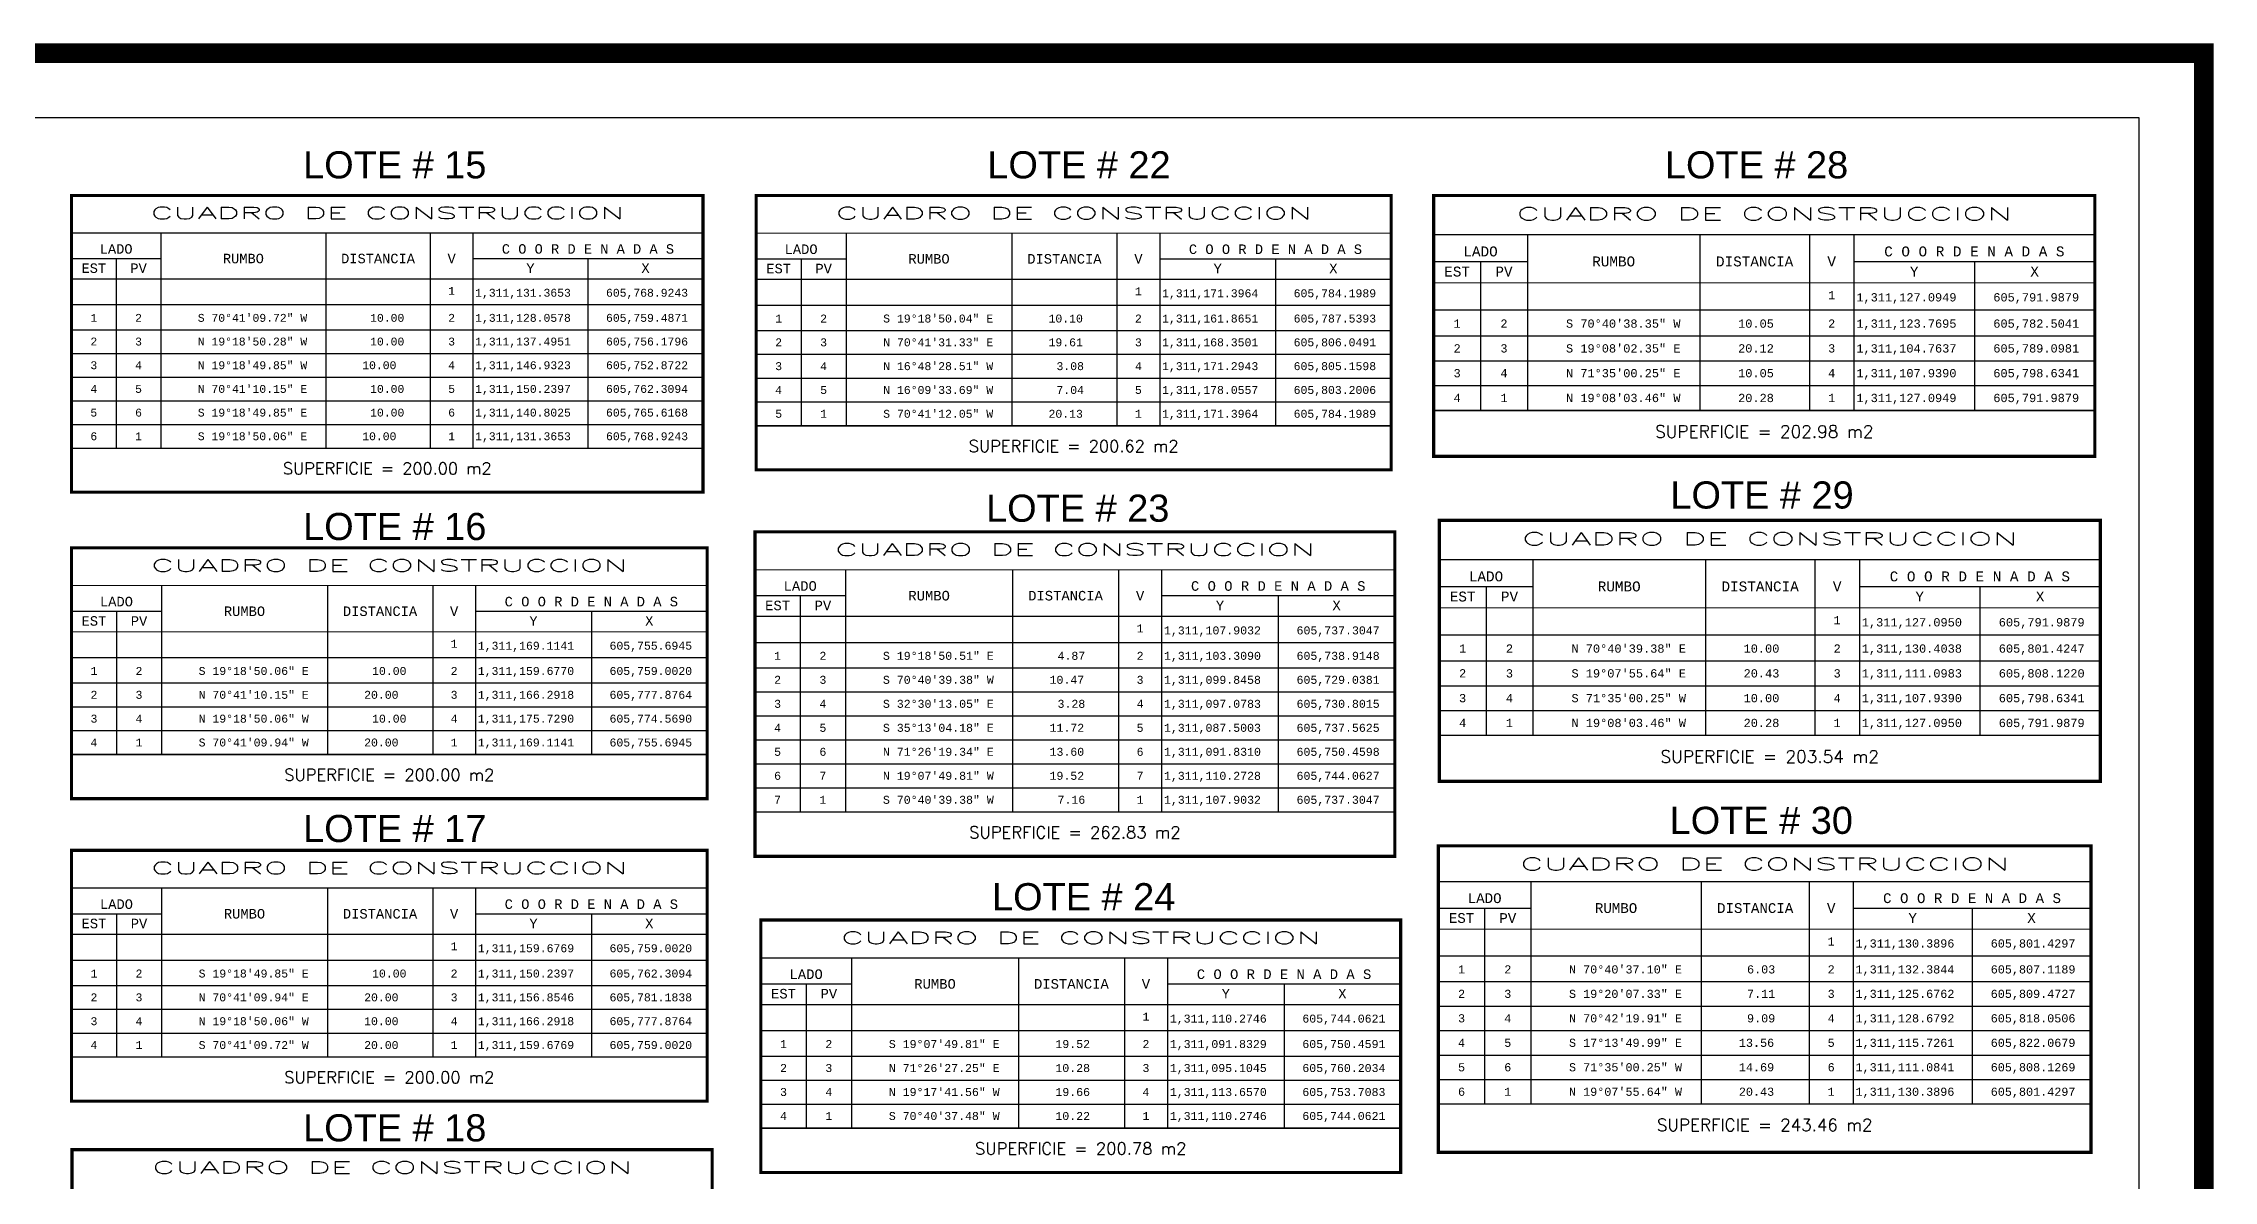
# Model space of a CAD drawing. Header units: millimetres. Extents: x 604785 to 1211550, y 1311006 to 2622648.
# Drawn here: x 605400.3 to 605652.5, y 1311172.6 to 1311304.8 of the extents above; entities that cross this region are included whole.
import ezdxf
from ezdxf.enums import TextEntityAlignment as Align

# ---------------------------------------------------------------- set-up
doc = ezdxf.new("R2010")
doc.units = ezdxf.units.MM
for name, color, linetype in [('CAJETIN', 5, 'Continuous'), ('CVL_CUADCON', 1, 'Continuous'), ('CVL_CUADCON_LIN', 8, 'Continuous'), ('CVL_CUADCON_TIT', 1, 'Continuous'), ('CVL_CUADCON_TX', 2, 'Continuous')]:
    doc.layers.add(name, color=color, linetype=linetype)
doc.styles.add('HUECA1', font='HUECA1.shx')
doc.styles.add('MONOTXT4', font='MONOTXT4.shx')
doc.styles.add('PI', font='arial.ttf', dxfattribs={"height": 0.4})

msp = doc.modelspace()

# ---------------------------------------------------------------- linework, layer by layer
at = {"const_width": 2.28}
msp.add_lwpolyline([(605230.838, 1311006.678), (605651.338, 1311006.678), (605651.338, 1311303.678), (605230.838, 1311303.678)], close=True, dxfattribs=at)
at = {"layer": 'CAJETIN'}
msp.add_lwpolyline([(605238.338, 1311014.178), (605643.838, 1311014.178), (605643.838, 1311296.178), (605238.338, 1311296.178)], close=True, dxfattribs=at)
at = {"layer": 'CVL_CUADCON', "color": 7, "linetype": 'Continuous', "const_width": 0.367, "flags": 128}
msp.add_lwpolyline([(605403.523, 1311287.135), (605476.922, 1311287.135), (605476.922, 1311252.656), (605403.523, 1311252.656)], close=True, dxfattribs=at)
at = {"layer": 'CVL_CUADCON', "color": 7, "linetype": 'Continuous', "lineweight": 30, "flags": 128}
for points, const_width in [([(605483.099, 1311287.135), (605556.898, 1311287.135), (605556.898, 1311255.236), (605483.099, 1311255.236)], 0.369), ([(605482.954, 1311248.034), (605557.324, 1311248.034), (605557.324, 1311210.309), (605482.954, 1311210.309)], 0.372), ([(605403.523, 1311246.178), (605477.404, 1311246.178), (605477.404, 1311217.015), (605403.523, 1311217.015)], 0.37), ([(605403.523, 1311211.005), (605477.404, 1311211.005), (605477.404, 1311181.843), (605403.523, 1311181.843)], 0.37), ([(605483.644, 1311202.9), (605557.996, 1311202.9), (605557.996, 1311173.551), (605483.644, 1311173.551)], 0.372), ([(605403.597, 1311176.206), (605477.982, 1311176.206), (605477.982, 1311146.844), (605403.597, 1311146.844)], 0.372)]:
    msp.add_lwpolyline(points, close=True, dxfattribs=dict(at, const_width=const_width))
at = {"layer": 'CVL_CUADCON', "color": 18, "linetype": 'Continuous', "lineweight": 30, "true_color": 0x000000, "flags": 128}
for points, const_width in [([(605561.844, 1311287.135), (605638.675, 1311287.135), (605638.675, 1311256.808), (605561.844, 1311256.808)], 0.384), ([(605562.483, 1311249.355), (605639.314, 1311249.355), (605639.314, 1311219.028), (605562.483, 1311219.028)], 0.384), ([(605562.393, 1311211.531), (605638.221, 1311211.531), (605638.221, 1311175.911), (605562.393, 1311175.911)], 0.379)]:
    msp.add_lwpolyline(points, close=True, dxfattribs=dict(at, const_width=const_width))
at = {"layer": 'CVL_CUADCON', "color": 7, "linetype": 'Continuous', "const_width": 0.138, "flags": 128}
for points in [[(605403.523, 1311282.776), (605476.922, 1311282.776)], [(605403.523, 1311277.436), (605476.922, 1311277.436)], [(605403.523, 1311257.765), (605476.922, 1311257.765)]]:
    msp.add_lwpolyline(points, dxfattribs=at)
at = {"layer": 'CVL_CUADCON', "color": 7, "linetype": 'Continuous', "lineweight": 30, "flags": 128}
for points, const_width in [([(605483.099, 1311282.752), (605556.898, 1311282.752)], 0.138), ([(605483.099, 1311277.384), (605556.898, 1311277.384)], 0.138), ([(605483.099, 1311260.374), (605556.898, 1311260.374)], 0.138), ([(605403.523, 1311241.79), (605477.404, 1311241.79)], 0.139), ([(605482.954, 1311243.618), (605557.324, 1311243.618)], 0.139), ([(605403.523, 1311236.416), (605477.404, 1311236.416)], 0.139), ([(605482.954, 1311238.208), (605557.324, 1311238.208)], 0.139), ([(605403.523, 1311222.158), (605477.404, 1311222.158)], 0.139), ([(605482.954, 1311215.486), (605557.324, 1311215.486)], 0.139), ([(605403.523, 1311206.618), (605477.404, 1311206.618)], 0.139), ([(605403.523, 1311201.243), (605477.404, 1311201.243)], 0.139), ([(605483.644, 1311198.484), (605557.996, 1311198.484)], 0.139), ([(605483.644, 1311193.075), (605557.996, 1311193.075)], 0.139), ([(605403.523, 1311186.986), (605477.404, 1311186.986)], 0.139), ([(605483.644, 1311178.727), (605557.996, 1311178.727)], 0.139)]:
    msp.add_lwpolyline(points, dxfattribs=dict(at, const_width=const_width))
at = {"layer": 'CVL_CUADCON', "color": 18, "linetype": 'Continuous', "lineweight": 30, "true_color": 0x000000, "flags": 128}
for points, const_width in [([(605561.844, 1311282.572), (605638.675, 1311282.572)], 0.144), ([(605561.844, 1311276.983), (605638.675, 1311276.983)], 0.144), ([(605561.844, 1311262.156), (605638.675, 1311262.156)], 0.144), ([(605562.483, 1311244.793), (605639.314, 1311244.793)], 0.144), ([(605562.483, 1311239.203), (605639.314, 1311239.203)], 0.144), ([(605562.483, 1311224.377), (605639.314, 1311224.377)], 0.144), ([(605562.393, 1311207.361), (605638.221, 1311207.361)], 0.142), ([(605562.393, 1311201.845), (605638.221, 1311201.845)], 0.142), ([(605562.393, 1311181.523), (605638.221, 1311181.523)], 0.142)]:
    msp.add_lwpolyline(points, dxfattribs=dict(at, const_width=const_width))
at = {"layer": 'CVL_CUADCON_LIN', "color": 7, "linetype": 'Continuous', "ltscale": 0.5}
for p, q in [((605413.92, 1311282.776), (605413.92, 1311257.765)), ((605433.076, 1311282.776), (605433.076, 1311257.765)), ((605445.23, 1311282.776), (605445.23, 1311257.765)), ((605450.173, 1311282.776), (605450.173, 1311257.765)), ((605403.523, 1311279.813), (605413.92, 1311279.813)), ((605408.717, 1311279.813), (605408.717, 1311257.765)), ((605450.173, 1311279.813), (605476.922, 1311279.813)), ((605463.548, 1311279.813), (605463.548, 1311257.765)), ((605403.523, 1311274.449), (605476.922, 1311274.449)), ((605403.523, 1311271.532), (605476.922, 1311271.532)), ((605403.523, 1311268.779), (605476.922, 1311268.779)), ((605403.523, 1311266.025), (605476.922, 1311266.025)), ((605403.523, 1311263.272), (605476.922, 1311263.272)), ((605403.523, 1311260.519), (605476.922, 1311260.519)), ((605403.523, 1311257.765), (605476.922, 1311257.765))]:
    msp.add_line(p, q, dxfattribs=at)
at = {"layer": 'CVL_CUADCON_LIN', "color": 7, "linetype": 'Continuous', "lineweight": 30, "ltscale": 0.5}
for p, q in [((605493.553, 1311282.752), (605493.553, 1311260.374)), ((605512.813, 1311282.752), (605512.813, 1311260.374)), ((605525.033, 1311282.752), (605525.033, 1311260.374)), ((605530.004, 1311282.752), (605530.004, 1311260.374)), ((605483.099, 1311279.774), (605493.553, 1311279.774)), ((605488.322, 1311279.774), (605488.322, 1311260.374)), ((605530.004, 1311279.774), (605556.898, 1311279.774)), ((605543.451, 1311279.774), (605543.451, 1311260.374)), ((605483.099, 1311274.38), (605556.898, 1311274.38)), ((605483.099, 1311271.447), (605556.898, 1311271.447)), ((605483.099, 1311268.679), (605556.898, 1311268.679)), ((605483.099, 1311265.91), (605556.898, 1311265.91)), ((605483.099, 1311263.142), (605556.898, 1311263.142)), ((605483.099, 1311260.374), (605556.898, 1311260.374)), ((605413.989, 1311241.79), (605413.989, 1311222.158)), ((605433.27, 1311241.79), (605433.27, 1311222.158)), ((605445.504, 1311241.79), (605445.504, 1311222.158)), ((605450.48, 1311241.79), (605450.48, 1311222.158)), ((605493.489, 1311243.618), (605493.489, 1311215.486)), ((605512.898, 1311243.618), (605512.898, 1311215.486)), ((605525.213, 1311243.618), (605525.213, 1311215.486)), ((605530.222, 1311243.618), (605530.222, 1311215.486)), ((605482.954, 1311240.616), (605493.489, 1311240.616)), ((605488.217, 1311240.616), (605488.217, 1311215.486)), ((605530.222, 1311240.616), (605557.324, 1311240.616)), ((605543.773, 1311240.616), (605543.773, 1311215.486)), ((605403.523, 1311238.808), (605413.989, 1311238.808)), ((605408.751, 1311238.808), (605408.751, 1311222.158)), ((605450.48, 1311238.808), (605477.404, 1311238.808)), ((605463.942, 1311238.808), (605463.942, 1311222.158)), ((605482.954, 1311235.181), (605557.324, 1311235.181)), ((605403.523, 1311233.408), (605477.404, 1311233.408)), ((605482.954, 1311232.225), (605557.324, 1311232.225)), ((605403.523, 1311230.473), (605477.404, 1311230.473)), ((605482.954, 1311229.435), (605557.324, 1311229.435)), ((605403.523, 1311227.701), (605477.404, 1311227.701)), ((605482.954, 1311226.645), (605557.324, 1311226.645)), ((605403.523, 1311224.93), (605477.404, 1311224.93)), ((605482.954, 1311223.856), (605557.324, 1311223.856)), ((605403.523, 1311222.158), (605477.404, 1311222.158)), ((605482.954, 1311221.066), (605557.324, 1311221.066)), ((605482.954, 1311218.276), (605557.324, 1311218.276)), ((605482.954, 1311215.486), (605557.324, 1311215.486)), ((605413.989, 1311206.618), (605413.989, 1311186.986)), ((605433.27, 1311206.618), (605433.27, 1311186.986)), ((605445.504, 1311206.618), (605445.504, 1311186.986)), ((605450.48, 1311206.618), (605450.48, 1311186.986)), ((605403.523, 1311203.636), (605413.989, 1311203.636)), ((605408.751, 1311203.636), (605408.751, 1311186.986)), ((605450.48, 1311203.636), (605477.404, 1311203.636)), ((605463.942, 1311203.636), (605463.942, 1311186.986)), ((605494.176, 1311198.484), (605494.176, 1311178.727)), ((605513.581, 1311198.484), (605513.581, 1311178.727)), ((605525.893, 1311198.484), (605525.893, 1311178.727)), ((605530.9, 1311198.484), (605530.9, 1311178.727)), ((605403.523, 1311198.236), (605477.404, 1311198.236)), ((605403.523, 1311195.3), (605477.404, 1311195.3)), ((605483.644, 1311195.483), (605494.176, 1311195.483)), ((605488.906, 1311195.483), (605488.906, 1311178.727)), ((605530.9, 1311195.483), (605557.996, 1311195.483)), ((605544.448, 1311195.483), (605544.448, 1311178.727)), ((605403.523, 1311192.529), (605477.404, 1311192.529)), ((605403.523, 1311189.757), (605477.404, 1311189.757)), ((605483.644, 1311190.049), (605557.996, 1311190.049)), ((605403.523, 1311186.986), (605477.404, 1311186.986)), ((605483.644, 1311187.094), (605557.996, 1311187.094)), ((605483.644, 1311184.305), (605557.996, 1311184.305)), ((605483.644, 1311181.516), (605557.996, 1311181.516)), ((605483.644, 1311178.727), (605557.996, 1311178.727))]:
    msp.add_line(p, q, dxfattribs=at)
at = {"layer": 'CVL_CUADCON_LIN', "color": 18, "linetype": 'Continuous', "lineweight": 30, "ltscale": 0.5, "true_color": 0x000000}
for p, q in [((605572.728, 1311282.572), (605572.728, 1311262.156)), ((605592.779, 1311282.572), (605592.779, 1311262.156)), ((605605.502, 1311282.572), (605605.502, 1311262.156)), ((605610.676, 1311282.572), (605610.676, 1311262.156)), ((605561.844, 1311279.471), (605572.728, 1311279.471)), ((605567.282, 1311279.471), (605567.282, 1311262.156)), ((605610.676, 1311279.471), (605638.675, 1311279.471)), ((605624.676, 1311279.471), (605624.676, 1311262.156)), ((605561.844, 1311273.856), (605638.675, 1311273.856)), ((605561.844, 1311270.803), (605638.675, 1311270.803)), ((605561.844, 1311267.921), (605638.675, 1311267.921)), ((605561.844, 1311265.038), (605638.675, 1311265.038)), ((605561.844, 1311262.156), (605638.675, 1311262.156)), ((605573.367, 1311244.793), (605573.367, 1311224.377)), ((605593.418, 1311244.793), (605593.418, 1311224.377)), ((605606.141, 1311244.793), (605606.141, 1311224.377)), ((605611.315, 1311244.793), (605611.315, 1311224.377)), ((605562.483, 1311241.692), (605573.367, 1311241.692)), ((605567.921, 1311241.692), (605567.921, 1311224.377)), ((605611.315, 1311241.692), (605639.314, 1311241.692)), ((605625.314, 1311241.692), (605625.314, 1311224.377)), ((605562.483, 1311236.076), (605639.314, 1311236.076)), ((605562.483, 1311233.023), (605639.314, 1311233.023)), ((605562.483, 1311230.141), (605639.314, 1311230.141)), ((605562.483, 1311227.259), (605639.314, 1311227.259)), ((605562.483, 1311224.377), (605639.314, 1311224.377)), ((605573.135, 1311207.361), (605573.135, 1311181.523)), ((605592.924, 1311207.361), (605592.924, 1311181.523)), ((605605.481, 1311207.361), (605605.481, 1311181.523)), ((605610.588, 1311207.361), (605610.588, 1311181.523)), ((605562.393, 1311204.3), (605573.135, 1311204.3)), ((605567.76, 1311204.3), (605567.76, 1311181.523)), ((605610.588, 1311204.3), (605638.221, 1311204.3)), ((605624.405, 1311204.3), (605624.405, 1311181.523)), ((605562.393, 1311198.758), (605638.221, 1311198.758)), ((605562.393, 1311195.745), (605638.221, 1311195.745)), ((605562.393, 1311192.901), (605638.221, 1311192.901)), ((605562.393, 1311190.056), (605638.221, 1311190.056)), ((605562.393, 1311187.212), (605638.221, 1311187.212)), ((605562.393, 1311184.367), (605638.221, 1311184.367)), ((605562.393, 1311181.523), (605638.221, 1311181.523))]:
    msp.add_line(p, q, dxfattribs=at)

# ---------------------------------------------------------------- texts
at = {"style": 'PI'}
for s, p in [('LOTE # 15', (605430.444, 1311289.123)), ('LOTE # 22', (605509.963, 1311289.123)), ('LOTE # 28', (605588.709, 1311289.123)), ('LOTE # 23', (605509.818, 1311249.206)), ('LOTE # 29', (605589.347, 1311250.743)), ('LOTE # 16', (605430.444, 1311247.078)), ('LOTE # 17', (605430.444, 1311211.971)), ('LOTE # 30', (605589.258, 1311212.919)), ('LOTE # 24', (605510.508, 1311204.039)), ('LOTE # 18', (605430.444, 1311177.172))]:
    msp.add_text(s, height=3.154, dxfattribs=at).set_placement(p)
at = {"layer": 'CVL_CUADCON_TIT', "color": 7, "ltscale": 0.5, "style": 'HUECA1', "width": 1.758658}
msp.add_text('CUADRO DE CONSTRUCCION', height=1.3767, dxfattribs=at).set_placement((605412.701, 1311284.409), (605467.744, 1311284.409), align=Align.FIT)
at = {"layer": 'CVL_CUADCON_TIT', "color": 7, "lineweight": 30, "ltscale": 0.5, "style": 'HUECA1'}
for height, width, p, p2 in [(1.3842, 1.758658, (605492.327, 1311284.394), (605547.67, 1311284.394)), (1.39492, 1.912579, (605492.253, 1311245.272), (605548.025, 1311245.272)), (1.38574, 1.758658, (605412.761, 1311243.434), (605468.166, 1311243.434)), (1.38574, 1.758658, (605412.761, 1311208.261), (605468.166, 1311208.261)), (1.39457, 1.912579, (605492.941, 1311200.138), (605548.699, 1311200.138)), (1.39519, 1.758658, (605412.898, 1311173.443), (605468.68, 1311173.443))]:
    msp.add_text('CUADRO DE CONSTRUCCION', height=height, dxfattribs=dict(at, width=width)).set_placement(p, p2, align=Align.FIT)
at = {"layer": 'CVL_CUADCON_TIT', "color": 18, "lineweight": 30, "ltscale": 0.5, "true_color": 0x000000, "style": 'HUECA1', "width": 1.912579}
for height, p, p2 in [(1.44106, (605571.451, 1311284.281), (605629.068, 1311284.281)), (1.44106, (605572.09, 1311246.502), (605629.707, 1311246.502)), (1.42225, (605571.875, 1311208.708), (605628.74, 1311208.708))]:
    msp.add_text('CUADRO DE CONSTRUCCION', height=height, dxfattribs=at).set_placement(p, p2, align=Align.FIT)
at = {"layer": 'CVL_CUADCON_TIT', "color": 7, "ltscale": 0.5, "style": 'MONOTXT4'}
for s, height, p in [('EST', 1.1014, (605406.12, 1311278.137)), ('LADO', 1.1014, (605408.717, 1311280.372)), ('PV', 1.1014, (605411.324, 1311278.137)), ('C O O R D E N A D A S', 1.10136, (605463.547, 1311280.372)), ('Y', 1.101, (605456.865, 1311278.137)), ('X', 1.101, (605470.237, 1311278.137))]:
    msp.add_text(s, height=height, dxfattribs=at).set_placement(p, align=Align.CENTER)
at = {"layer": 'CVL_CUADCON_TIT', "color": 7, "ltscale": 0.5}
for s, height, style, p in [('RUMBO', 1.1014, 'MONOTXT4', (605423.503, 1311279.811)), ('DISTANCIA', 1.1014, 'MONOTXT4', (605439.152, 1311279.811)), ('V', 1.101, 'MONOTXT4', (605447.705, 1311279.811)), ('SUPERFICIE = 200.00 m2', 1.3767, 'HUECA1', (605440.222, 1311255.409))]:
    msp.add_text(s, height=height, dxfattribs=dict(at, style=style)).set_placement(p, align=Align.MIDDLE)
at = {"layer": 'CVL_CUADCON_TIT', "color": 7, "lineweight": 30, "ltscale": 0.5, "style": 'MONOTXT4'}
for s, height, p in [('EST', 1.1074, (605485.71, 1311278.088)), ('LADO', 1.1074, (605488.322, 1311280.336)), ('PV', 1.1074, (605490.942, 1311278.088)), ('C O O R D E N A D A S', 1.10736, (605543.45, 1311280.336)), ('Y', 1.107, (605536.732, 1311278.088)), ('X', 1.107, (605550.177, 1311278.088)), ('LADO', 1.1159, (605488.217, 1311241.182)), ('C O O R D E N A D A S', 1.11594, (605543.772, 1311241.182)), ('LADO', 1.1086, (605408.751, 1311239.371)), ('C O O R D E N A D A S', 1.10859, (605463.941, 1311239.371)), ('EST', 1.1159, (605485.586, 1311238.917)), ('PV', 1.1159, (605490.858, 1311238.917)), ('Y', 1.116, (605537.002, 1311238.917)), ('X', 1.116, (605550.552, 1311238.917)), ('EST', 1.1086, (605406.137, 1311237.12)), ('PV', 1.1086, (605411.375, 1311237.12)), ('Y', 1.109, (605457.216, 1311237.12)), ('X', 1.109, (605470.676, 1311237.12)), ('LADO', 1.1086, (605408.751, 1311204.198)), ('C O O R D E N A D A S', 1.10859, (605463.941, 1311204.198)), ('EST', 1.1086, (605406.137, 1311201.948)), ('PV', 1.1086, (605411.375, 1311201.948)), ('Y', 1.109, (605457.216, 1311201.948)), ('X', 1.109, (605470.676, 1311201.948)), ('LADO', 1.1157, (605488.906, 1311196.05)), ('C O O R D E N A D A S', 1.11566, (605544.447, 1311196.05)), ('EST', 1.1157, (605486.275, 1311193.785)), ('PV', 1.1157, (605491.546, 1311193.785)), ('Y', 1.116, (605537.679, 1311193.785)), ('X', 1.116, (605551.225, 1311193.785))]:
    msp.add_text(s, height=height, dxfattribs=at).set_placement(p, align=Align.CENTER)
at = {"layer": 'CVL_CUADCON_TIT', "color": 7, "lineweight": 30, "ltscale": 0.5}
for s, height, style, p in [('RUMBO', 1.1074, 'MONOTXT4', (605503.188, 1311279.771)), ('DISTANCIA', 1.1074, 'MONOTXT4', (605518.922, 1311279.771)), ('V', 1.107, 'MONOTXT4', (605527.522, 1311279.771)), ('SUPERFICIE = 200.62 m2', 1.3842, 'HUECA1', (605519.998, 1311258.005)), ('RUMBO', 1.1086, 'MONOTXT4', (605423.634, 1311238.805)), ('DISTANCIA', 1.1086, 'MONOTXT4', (605439.386, 1311238.805)), ('V', 1.109, 'MONOTXT4', (605447.996, 1311238.805)), ('RUMBO', 1.1159, 'MONOTXT4', (605503.199, 1311240.613)), ('DISTANCIA', 1.1159, 'MONOTXT4', (605519.054, 1311240.613)), ('V', 1.116, 'MONOTXT4', (605527.721, 1311240.613)), ('SUPERFICIE = 200.00 m2', 1.38574, 'HUECA1', (605440.463, 1311219.787)), ('SUPERFICIE = 262.83 m2', 1.39492, 'HUECA1', (605520.139, 1311213.099)), ('RUMBO', 1.1086, 'MONOTXT4', (605423.634, 1311203.633)), ('DISTANCIA', 1.1086, 'MONOTXT4', (605439.386, 1311203.633)), ('V', 1.109, 'MONOTXT4', (605447.996, 1311203.633)), ('RUMBO', 1.1157, 'MONOTXT4', (605503.884, 1311195.481)), ('DISTANCIA', 1.1157, 'MONOTXT4', (605519.735, 1311195.481)), ('V', 1.116, 'MONOTXT4', (605528.4, 1311195.481)), ('SUPERFICIE = 200.00 m2', 1.38574, 'HUECA1', (605440.463, 1311184.614)), ('SUPERFICIE = 200.78 m2', 1.39457, 'HUECA1', (605520.82, 1311176.34))]:
    msp.add_text(s, height=height, dxfattribs=dict(at, style=style)).set_placement(p, align=Align.MIDDLE)
at = {"layer": 'CVL_CUADCON_TIT', "color": 18, "lineweight": 30, "ltscale": 0.5, "true_color": 0x000000, "style": 'MONOTXT4'}
for s, height, p in [('LADO', 1.1529, (605567.282, 1311280.056)), ('C O O R D E N A D A S', 1.15285, (605624.675, 1311280.056)), ('EST', 1.1529, (605564.563, 1311277.716)), ('PV', 1.1529, (605570.01, 1311277.716)), ('Y', 1.153, (605617.681, 1311277.716)), ('X', 1.153, (605631.678, 1311277.716)), ('LADO', 1.1529, (605567.921, 1311242.277)), ('C O O R D E N A D A S', 1.15285, (605625.313, 1311242.277)), ('EST', 1.1529, (605565.202, 1311239.936)), ('PV', 1.1529, (605570.649, 1311239.936)), ('Y', 1.153, (605618.319, 1311239.936)), ('X', 1.153, (605632.317, 1311239.936)), ('EST', 1.1378, (605565.077, 1311202.568)), ('LADO', 1.1378, (605567.76, 1311204.878)), ('PV', 1.1378, (605570.453, 1311202.568)), ('C O O R D E N A D A S', 1.1378, (605624.404, 1311204.878)), ('Y', 1.138, (605617.501, 1311202.568)), ('X', 1.138, (605631.316, 1311202.568))]:
    msp.add_text(s, height=height, dxfattribs=at).set_placement(p, align=Align.CENTER)
at = {"layer": 'CVL_CUADCON_TIT', "color": 18, "lineweight": 30, "ltscale": 0.5, "true_color": 0x000000}
for s, height, style, p in [('RUMBO', 1.1529, 'MONOTXT4', (605582.759, 1311279.468)), ('DISTANCIA', 1.1529, 'MONOTXT4', (605599.139, 1311279.468)), ('V', 1.153, 'MONOTXT4', (605608.093, 1311279.468)), ('SUPERFICIE = 202.98 m2', 1.44106, 'HUECA1', (605600.26, 1311259.69)), ('RUMBO', 1.1529, 'MONOTXT4', (605583.398, 1311241.689)), ('DISTANCIA', 1.1529, 'MONOTXT4', (605599.778, 1311241.689)), ('V', 1.153, 'MONOTXT4', (605608.732, 1311241.689)), ('SUPERFICIE = 203.54 m2', 1.44106, 'HUECA1', (605600.898, 1311221.911)), ('RUMBO', 1.1378, 'MONOTXT4', (605583.035, 1311204.298)), ('DISTANCIA', 1.1378, 'MONOTXT4', (605599.201, 1311204.298)), ('V', 1.138, 'MONOTXT4', (605608.038, 1311204.298)), ('SUPERFICIE = 243.46 m2', 1.42225, 'HUECA1', (605600.307, 1311179.089))]:
    msp.add_text(s, height=height, dxfattribs=dict(at, style=style)).set_placement(p, align=Align.MIDDLE)
at = {"layer": 'CVL_CUADCON_TX', "color": 7, "ltscale": 0.5, "style": 'MONOTXT4'}
for s, p in [('1', (605447.702, 1311275.596)), ('1', (605406.12, 1311272.45)), ('2', (605411.319, 1311272.45)), ('2', (605447.702, 1311272.45)), ('2', (605406.12, 1311269.697)), ('3', (605411.319, 1311269.697)), ('3', (605447.702, 1311269.697)), ('3', (605406.12, 1311266.943)), ('4', (605411.319, 1311266.943)), ('4', (605447.702, 1311266.943)), ('4', (605406.12, 1311264.19)), ('5', (605411.319, 1311264.19)), ('5', (605447.702, 1311264.19)), ('5', (605406.12, 1311261.436)), ('6', (605411.319, 1311261.436)), ('6', (605447.702, 1311261.436)), ('6', (605406.12, 1311258.683)), ('1', (605411.319, 1311258.683)), ('1', (605447.702, 1311258.683))]:
    msp.add_text(s, height=0.918, dxfattribs=at).set_placement(p, align=Align.CENTER)
for s, p in [('1,311,131.3653', (605450.44, 1311275.367)), ('605,768.9243', (605465.648, 1311275.367)), ('S 70%%d41\'09.72" W', (605418.207, 1311272.45)), ('10.00', (605438.234, 1311272.45)), ('1,311,128.0578', (605450.44, 1311272.45)), ('605,759.4871', (605465.648, 1311272.45)), ('N 19%%d18\'50.28" W', (605418.207, 1311269.697)), ('10.00', (605438.234, 1311269.697)), ('1,311,137.4951', (605450.44, 1311269.697)), ('605,756.1796', (605465.648, 1311269.697)), ('N 19%%d18\'49.85" W', (605418.207, 1311266.943)), ('10.00', (605437.316, 1311266.943)), ('1,311,146.9323', (605450.44, 1311266.943)), ('605,752.8722', (605465.648, 1311266.943)), ('N 70%%d41\'10.15" E', (605418.207, 1311264.19)), ('10.00', (605438.234, 1311264.19)), ('1,311,150.2397', (605450.44, 1311264.19)), ('605,762.3094', (605465.648, 1311264.19)), ('S 19%%d18\'49.85" E', (605418.207, 1311261.436)), ('10.00', (605438.234, 1311261.436)), ('1,311,140.8025', (605450.44, 1311261.436)), ('605,765.6168', (605465.648, 1311261.436)), ('S 19%%d18\'50.06" E', (605418.207, 1311258.683)), ('10.00', (605437.316, 1311258.683)), ('1,311,131.3653', (605450.44, 1311258.683)), ('605,768.9243', (605465.648, 1311258.683))]:
    msp.add_text(s, height=0.9178, dxfattribs=at).set_placement(p)
at = {"layer": 'CVL_CUADCON_TX', "color": 7, "lineweight": 30, "ltscale": 0.5, "style": 'MONOTXT4'}
for s, height, p in [('1', 0.923, (605527.519, 1311275.533)), ('1', 0.923, (605485.71, 1311272.37)), ('2', 0.923, (605490.937, 1311272.37)), ('2', 0.923, (605527.519, 1311272.37)), ('2', 0.923, (605485.71, 1311269.602)), ('3', 0.923, (605490.937, 1311269.602)), ('3', 0.923, (605527.519, 1311269.602)), ('3', 0.923, (605485.71, 1311266.833)), ('4', 0.923, (605490.937, 1311266.833)), ('4', 0.923, (605527.519, 1311266.833)), ('4', 0.923, (605485.71, 1311264.065)), ('5', 0.923, (605490.937, 1311264.065)), ('5', 0.923, (605527.519, 1311264.065)), ('5', 0.923, (605485.71, 1311261.296)), ('1', 0.923, (605490.937, 1311261.296)), ('1', 0.923, (605527.519, 1311261.296)), ('1', 0.93, (605527.718, 1311236.343)), ('1', 0.924, (605447.992, 1311234.563)), ('1', 0.93, (605485.586, 1311233.155)), ('2', 0.93, (605490.853, 1311233.155)), ('2', 0.93, (605527.718, 1311233.155)), ('1', 0.924, (605406.137, 1311231.396)), ('2', 0.924, (605411.37, 1311231.396)), ('2', 0.924, (605447.992, 1311231.396)), ('2', 0.93, (605485.586, 1311230.365)), ('3', 0.93, (605490.853, 1311230.365)), ('3', 0.93, (605527.718, 1311230.365)), ('2', 0.924, (605406.137, 1311228.625)), ('3', 0.924, (605411.37, 1311228.625)), ('3', 0.924, (605447.992, 1311228.625)), ('3', 0.924, (605406.137, 1311225.853)), ('4', 0.924, (605411.37, 1311225.853)), ('4', 0.924, (605447.992, 1311225.853)), ('3', 0.93, (605485.586, 1311227.575)), ('4', 0.93, (605490.853, 1311227.575)), ('4', 0.93, (605527.718, 1311227.575)), ('4', 0.924, (605406.137, 1311223.082)), ('1', 0.924, (605411.37, 1311223.082)), ('1', 0.924, (605447.992, 1311223.082)), ('4', 0.93, (605485.586, 1311224.786)), ('5', 0.93, (605490.853, 1311224.786)), ('5', 0.93, (605527.718, 1311224.786)), ('5', 0.93, (605485.586, 1311221.996)), ('6', 0.93, (605490.853, 1311221.996)), ('6', 0.93, (605527.718, 1311221.996)), ('6', 0.93, (605485.586, 1311219.206)), ('7', 0.93, (605490.853, 1311219.206)), ('7', 0.93, (605527.718, 1311219.206)), ('7', 0.93, (605485.586, 1311216.416)), ('1', 0.93, (605490.853, 1311216.416)), ('1', 0.93, (605527.718, 1311216.416)), ('1', 0.924, (605447.992, 1311199.391)), ('1', 0.924, (605406.137, 1311196.224)), ('2', 0.924, (605411.37, 1311196.224)), ('2', 0.924, (605447.992, 1311196.224)), ('2', 0.924, (605406.137, 1311193.452)), ('3', 0.924, (605411.37, 1311193.452)), ('3', 0.924, (605447.992, 1311193.452)), ('3', 0.924, (605406.137, 1311190.681)), ('4', 0.924, (605411.37, 1311190.681)), ('4', 0.924, (605447.992, 1311190.681)), ('1', 0.93, (605528.396, 1311191.211)), ('4', 0.924, (605406.137, 1311187.91)), ('1', 0.924, (605411.37, 1311187.91)), ('1', 0.924, (605447.992, 1311187.91)), ('1', 0.93, (605486.275, 1311188.024)), ('2', 0.93, (605491.541, 1311188.024)), ('2', 0.93, (605528.396, 1311188.024)), ('2', 0.93, (605486.275, 1311185.235)), ('3', 0.93, (605491.541, 1311185.235)), ('3', 0.93, (605528.396, 1311185.235)), ('3', 0.93, (605486.275, 1311182.446)), ('4', 0.93, (605491.541, 1311182.446)), ('4', 0.93, (605528.396, 1311182.446)), ('4', 0.93, (605486.275, 1311179.657)), ('1', 0.93, (605491.541, 1311179.657)), ('1', 0.93, (605528.396, 1311179.657))]:
    msp.add_text(s, height=height, dxfattribs=at).set_placement(p, align=Align.CENTER)
for s, height, p in [('1,311,171.3964', 0.9228, (605530.272, 1311275.303)), ('605,784.1989', 0.9228, (605545.563, 1311275.303)), ('S 19%%d18\'50.04" E', 0.9228, (605497.863, 1311272.37)), ('10.10', 0.9228, (605517.076, 1311272.37)), ('1,311,161.8651', 0.9228, (605530.272, 1311272.37)), ('605,787.5393', 0.9228, (605545.563, 1311272.37)), ('N 70%%d41\'31.33" E', 0.9228, (605497.863, 1311269.602)), ('19.61', 0.9228, (605517.076, 1311269.602)), ('1,311,168.3501', 0.9228, (605530.272, 1311269.602)), ('605,806.0491', 0.9228, (605545.563, 1311269.602)), ('N 16%%d48\'28.51" W', 0.9228, (605497.863, 1311266.833)), ('3.08', 0.9228, (605517.999, 1311266.833)), ('1,311,171.2943', 0.9228, (605530.272, 1311266.833)), ('605,805.1598', 0.9228, (605545.563, 1311266.833)), ('N 16%%d09\'33.69" W', 0.9228, (605497.863, 1311264.065)), ('7.04', 0.9228, (605517.999, 1311264.065)), ('1,311,178.0557', 0.9228, (605530.272, 1311264.065)), ('605,803.2006', 0.9228, (605545.563, 1311264.065)), ('S 70%%d41\'12.05" W', 0.9228, (605497.863, 1311261.296)), ('20.13', 0.9228, (605517.076, 1311261.296)), ('1,311,171.3964', 0.9228, (605530.272, 1311261.296)), ('605,784.1989', 0.9228, (605545.563, 1311261.296)), ('1,311,107.9032', 0.92995, (605530.493, 1311236.11)), ('605,737.3047', 0.92995, (605545.902, 1311236.11)), ('1,311,169.1141', 0.92383, (605450.749, 1311234.332)), ('605,755.6945', 0.92383, (605466.057, 1311234.332)), ('S 19%%d18\'50.51" E', 0.92995, (605497.833, 1311233.155)), ('4.87', 0.9299, (605518.124, 1311233.155)), ('1,311,103.3090', 0.92995, (605530.493, 1311233.155)), ('605,738.9148', 0.92995, (605545.902, 1311233.155)), ('S 19%%d18\'50.06" E', 0.92383, (605418.304, 1311231.396)), ('10.00', 0.9238, (605438.462, 1311231.396)), ('1,311,159.6770', 0.92383, (605450.749, 1311231.396)), ('605,759.0020', 0.92383, (605466.057, 1311231.396)), ('S 70%%d40\'39.38" W', 0.92995, (605497.833, 1311230.365)), ('10.47', 0.9299, (605517.194, 1311230.365)), ('1,311,099.8458', 0.92995, (605530.493, 1311230.365)), ('605,729.0381', 0.92995, (605545.902, 1311230.365)), ('N 70%%d41\'10.15" E', 0.92383, (605418.304, 1311228.625)), ('20.00', 0.9238, (605437.538, 1311228.625)), ('1,311,166.2918', 0.92383, (605450.749, 1311228.625)), ('605,777.8764', 0.92383, (605466.057, 1311228.625)), ('N 19%%d18\'50.06" W', 0.92383, (605418.304, 1311225.853)), ('10.00', 0.9238, (605438.462, 1311225.853)), ('1,311,175.7290', 0.92383, (605450.749, 1311225.853)), ('605,774.5690', 0.92383, (605466.057, 1311225.853)), ('S 32%%d30\'13.05" E', 0.92995, (605497.833, 1311227.575)), ('3.28', 0.9299, (605518.124, 1311227.575)), ('1,311,097.0783', 0.92995, (605530.493, 1311227.575)), ('605,730.8015', 0.92995, (605545.902, 1311227.575)), ('S 70%%d41\'09.94" W', 0.92383, (605418.304, 1311223.082)), ('20.00', 0.9238, (605437.538, 1311223.082)), ('1,311,169.1141', 0.92383, (605450.749, 1311223.082)), ('605,755.6945', 0.92383, (605466.057, 1311223.082)), ('S 35%%d13\'04.18" E', 0.92995, (605497.833, 1311224.786)), ('11.72', 0.9299, (605517.194, 1311224.786)), ('1,311,087.5003', 0.92995, (605530.493, 1311224.786)), ('605,737.5625', 0.92995, (605545.902, 1311224.786)), ('N 71%%d26\'19.34" E', 0.92995, (605497.833, 1311221.996)), ('13.60', 0.9299, (605517.194, 1311221.996)), ('1,311,091.8310', 0.92995, (605530.493, 1311221.996)), ('605,750.4598', 0.92995, (605545.902, 1311221.996)), ('N 19%%d07\'49.81" W', 0.92995, (605497.833, 1311219.206)), ('19.52', 0.9299, (605517.194, 1311219.206)), ('1,311,110.2728', 0.92995, (605530.493, 1311219.206)), ('605,744.0627', 0.92995, (605545.902, 1311219.206)), ('S 70%%d40\'39.38" W', 0.92995, (605497.833, 1311216.416)), ('7.16', 0.9299, (605518.124, 1311216.416)), ('1,311,107.9032', 0.92995, (605530.493, 1311216.416)), ('605,737.3047', 0.92995, (605545.902, 1311216.416)), ('1,311,159.6769', 0.92383, (605450.749, 1311199.16)), ('605,759.0020', 0.92383, (605466.057, 1311199.16)), ('S 19%%d18\'49.85" E', 0.92383, (605418.304, 1311196.224)), ('10.00', 0.9238, (605438.462, 1311196.224)), ('1,311,150.2397', 0.92383, (605450.749, 1311196.224)), ('605,762.3094', 0.92383, (605466.057, 1311196.224)), ('N 70%%d41\'09.94" E', 0.92383, (605418.304, 1311193.452)), ('20.00', 0.9238, (605437.538, 1311193.452)), ('1,311,156.8546', 0.92383, (605450.749, 1311193.452)), ('605,781.1838', 0.92383, (605466.057, 1311193.452)), ('N 19%%d18\'50.06" W', 0.92383, (605418.304, 1311190.681)), ('10.00', 0.9238, (605437.538, 1311190.681)), ('1,311,166.2918', 0.92383, (605450.749, 1311190.681)), ('605,777.8764', 0.92383, (605466.057, 1311190.681)), ('1,311,110.2746', 0.92971, (605531.171, 1311190.979)), ('605,744.0621', 0.92971, (605546.576, 1311190.979)), ('S 70%%d41\'09.72" W', 0.92383, (605418.304, 1311187.91)), ('20.00', 0.9238, (605437.538, 1311187.91)), ('1,311,159.6769', 0.92383, (605450.749, 1311187.91)), ('605,759.0020', 0.92383, (605466.057, 1311187.91)), ('S 19%%d07\'49.81" E', 0.92971, (605498.519, 1311188.024)), ('19.52', 0.9297, (605517.876, 1311188.024)), ('1,311,091.8329', 0.92971, (605531.171, 1311188.024)), ('605,750.4591', 0.92971, (605546.576, 1311188.024)), ('N 71%%d26\'27.25" E', 0.92971, (605498.519, 1311185.235)), ('10.28', 0.9297, (605517.876, 1311185.235)), ('1,311,095.1045', 0.92971, (605531.171, 1311185.235)), ('605,760.2034', 0.92971, (605546.576, 1311185.235)), ('N 19%%d17\'41.56" W', 0.92971, (605498.519, 1311182.446)), ('19.66', 0.9297, (605517.876, 1311182.446)), ('1,311,113.6570', 0.92971, (605531.171, 1311182.446)), ('605,753.7083', 0.92971, (605546.576, 1311182.446)), ('S 70%%d40\'37.48" W', 0.92971, (605498.519, 1311179.657)), ('10.22', 0.9297, (605517.876, 1311179.657)), ('1,311,110.2746', 0.92971, (605531.171, 1311179.657)), ('605,744.0621', 0.92971, (605546.576, 1311179.657))]:
    msp.add_text(s, height=height, dxfattribs=at).set_placement(p)
at = {"layer": 'CVL_CUADCON_TX', "color": 18, "lineweight": 30, "ltscale": 0.5, "true_color": 0x000000, "style": 'MONOTXT4'}
for s, height, p in [('1', 0.961, (605608.089, 1311275.057)), ('1', 0.961, (605564.563, 1311271.763)), ('2', 0.961, (605570.005, 1311271.763)), ('2', 0.961, (605608.089, 1311271.763)), ('2', 0.961, (605564.563, 1311268.881)), ('3', 0.961, (605570.005, 1311268.881)), ('3', 0.961, (605608.089, 1311268.881)), ('3', 0.961, (605564.563, 1311265.999)), ('4', 0.961, (605570.005, 1311265.999)), ('4', 0.961, (605608.089, 1311265.999)), ('4', 0.961, (605564.563, 1311263.117)), ('1', 0.961, (605570.005, 1311263.117)), ('1', 0.961, (605608.089, 1311263.117)), ('1', 0.961, (605608.728, 1311237.277)), ('1', 0.961, (605565.202, 1311233.984)), ('2', 0.961, (605570.644, 1311233.984)), ('2', 0.961, (605608.728, 1311233.984)), ('2', 0.961, (605565.202, 1311231.102)), ('3', 0.961, (605570.644, 1311231.102)), ('3', 0.961, (605608.728, 1311231.102)), ('3', 0.961, (605565.202, 1311228.22)), ('4', 0.961, (605570.644, 1311228.22)), ('4', 0.961, (605608.728, 1311228.22)), ('4', 0.961, (605565.202, 1311225.337)), ('1', 0.961, (605570.644, 1311225.337)), ('1', 0.961, (605608.728, 1311225.337)), ('1', 0.948, (605608.034, 1311199.944)), ('1', 0.948, (605565.077, 1311196.693)), ('2', 0.948, (605570.448, 1311196.693)), ('2', 0.948, (605608.034, 1311196.693)), ('2', 0.948, (605565.077, 1311193.849)), ('3', 0.948, (605570.448, 1311193.849)), ('3', 0.948, (605608.034, 1311193.849)), ('3', 0.948, (605565.077, 1311191.004)), ('4', 0.948, (605570.448, 1311191.004)), ('4', 0.948, (605608.034, 1311191.004)), ('4', 0.948, (605565.077, 1311188.16)), ('5', 0.948, (605570.448, 1311188.16)), ('5', 0.948, (605608.034, 1311188.16)), ('5', 0.948, (605565.077, 1311185.315)), ('6', 0.948, (605570.448, 1311185.315)), ('6', 0.948, (605608.034, 1311185.315)), ('6', 0.948, (605565.077, 1311182.471)), ('1', 0.948, (605570.448, 1311182.471)), ('1', 0.948, (605608.034, 1311182.471))]:
    msp.add_text(s, height=height, dxfattribs=at).set_placement(p, align=Align.CENTER)
for s, height, p in [('1,311,127.0949', 0.96071, (605610.956, 1311274.817)), ('605,791.9879', 0.96071, (605626.875, 1311274.817)), ('S 70%%d40\'38.35" W', 0.96071, (605577.216, 1311271.763)), ('10.05', 0.9607, (605597.218, 1311271.763)), ('1,311,123.7695', 0.96071, (605610.956, 1311271.763)), ('605,782.5041', 0.96071, (605626.875, 1311271.763)), ('S 19%%d08\'02.35" E', 0.96071, (605577.216, 1311268.881)), ('20.12', 0.9607, (605597.218, 1311268.881)), ('1,311,104.7637', 0.96071, (605610.956, 1311268.881)), ('605,789.0981', 0.96071, (605626.875, 1311268.881)), ('N 71%%d35\'00.25" E', 0.96071, (605577.216, 1311265.999)), ('10.05', 0.9607, (605597.218, 1311265.999)), ('1,311,107.9390', 0.96071, (605610.956, 1311265.999)), ('605,798.6341', 0.96071, (605626.875, 1311265.999)), ('N 19%%d08\'03.46" W', 0.96071, (605577.216, 1311263.117)), ('20.28', 0.9607, (605597.218, 1311263.117)), ('1,311,127.0949', 0.96071, (605610.956, 1311263.117)), ('605,791.9879', 0.96071, (605626.875, 1311263.117)), ('1,311,127.0950', 0.96071, (605611.594, 1311237.037)), ('605,791.9879', 0.96071, (605627.513, 1311237.037)), ('N 70%%d40\'39.38" E', 0.96071, (605577.854, 1311233.984)), ('10.00', 0.9607, (605597.856, 1311233.984)), ('1,311,130.4038', 0.96071, (605611.594, 1311233.984)), ('605,801.4247', 0.96071, (605627.513, 1311233.984)), ('S 19%%d07\'55.64" E', 0.96071, (605577.854, 1311231.102)), ('20.43', 0.9607, (605597.856, 1311231.102)), ('1,311,111.0983', 0.96071, (605611.594, 1311231.102)), ('605,808.1220', 0.96071, (605627.513, 1311231.102)), ('S 71%%d35\'00.25" W', 0.96071, (605577.854, 1311228.22)), ('10.00', 0.9607, (605597.856, 1311228.22)), ('1,311,107.9390', 0.96071, (605611.594, 1311228.22)), ('605,798.6341', 0.96071, (605627.513, 1311228.22)), ('N 19%%d08\'03.46" W', 0.96071, (605577.854, 1311225.337)), ('20.28', 0.9607, (605597.856, 1311225.337)), ('1,311,127.0950', 0.96071, (605611.594, 1311225.337)), ('605,791.9879', 0.96071, (605627.513, 1311225.337)), ('1,311,130.3896', 0.94817, (605610.864, 1311199.707)), ('605,801.4297', 0.94817, (605626.575, 1311199.707)), ('N 70%%d40\'37.10" E', 0.94817, (605577.564, 1311196.693)), ('6.03', 0.9482, (605598.253, 1311196.693)), ('1,311,132.3844', 0.94817, (605610.864, 1311196.693)), ('605,807.1189', 0.94817, (605626.575, 1311196.693)), ('S 19%%d20\'07.33" E', 0.94817, (605577.564, 1311193.849)), ('7.11', 0.9482, (605598.253, 1311193.849)), ('1,311,125.6762', 0.94817, (605610.864, 1311193.849)), ('605,809.4727', 0.94817, (605626.575, 1311193.849)), ('N 70%%d42\'19.91" E', 0.94817, (605577.564, 1311191.004)), ('9.09', 0.9482, (605598.253, 1311191.004)), ('1,311,128.6792', 0.94817, (605610.864, 1311191.004)), ('605,818.0506', 0.94817, (605626.575, 1311191.004)), ('S 17%%d13\'49.99" E', 0.94817, (605577.564, 1311188.16)), ('13.56', 0.9482, (605597.305, 1311188.16)), ('1,311,115.7261', 0.94817, (605610.864, 1311188.16)), ('605,822.0679', 0.94817, (605626.575, 1311188.16)), ('S 71%%d35\'00.25" W', 0.94817, (605577.564, 1311185.315)), ('14.69', 0.9482, (605597.305, 1311185.315)), ('1,311,111.0841', 0.94817, (605610.864, 1311185.315)), ('605,808.1269', 0.94817, (605626.575, 1311185.315)), ('N 19%%d07\'55.64" W', 0.94817, (605577.564, 1311182.471)), ('20.43', 0.9482, (605597.305, 1311182.471)), ('1,311,130.3896', 0.94817, (605610.864, 1311182.471)), ('605,801.4297', 0.94817, (605626.575, 1311182.471))]:
    msp.add_text(s, height=height, dxfattribs=at).set_placement(p)

doc.saveas('drawing.dxf')
